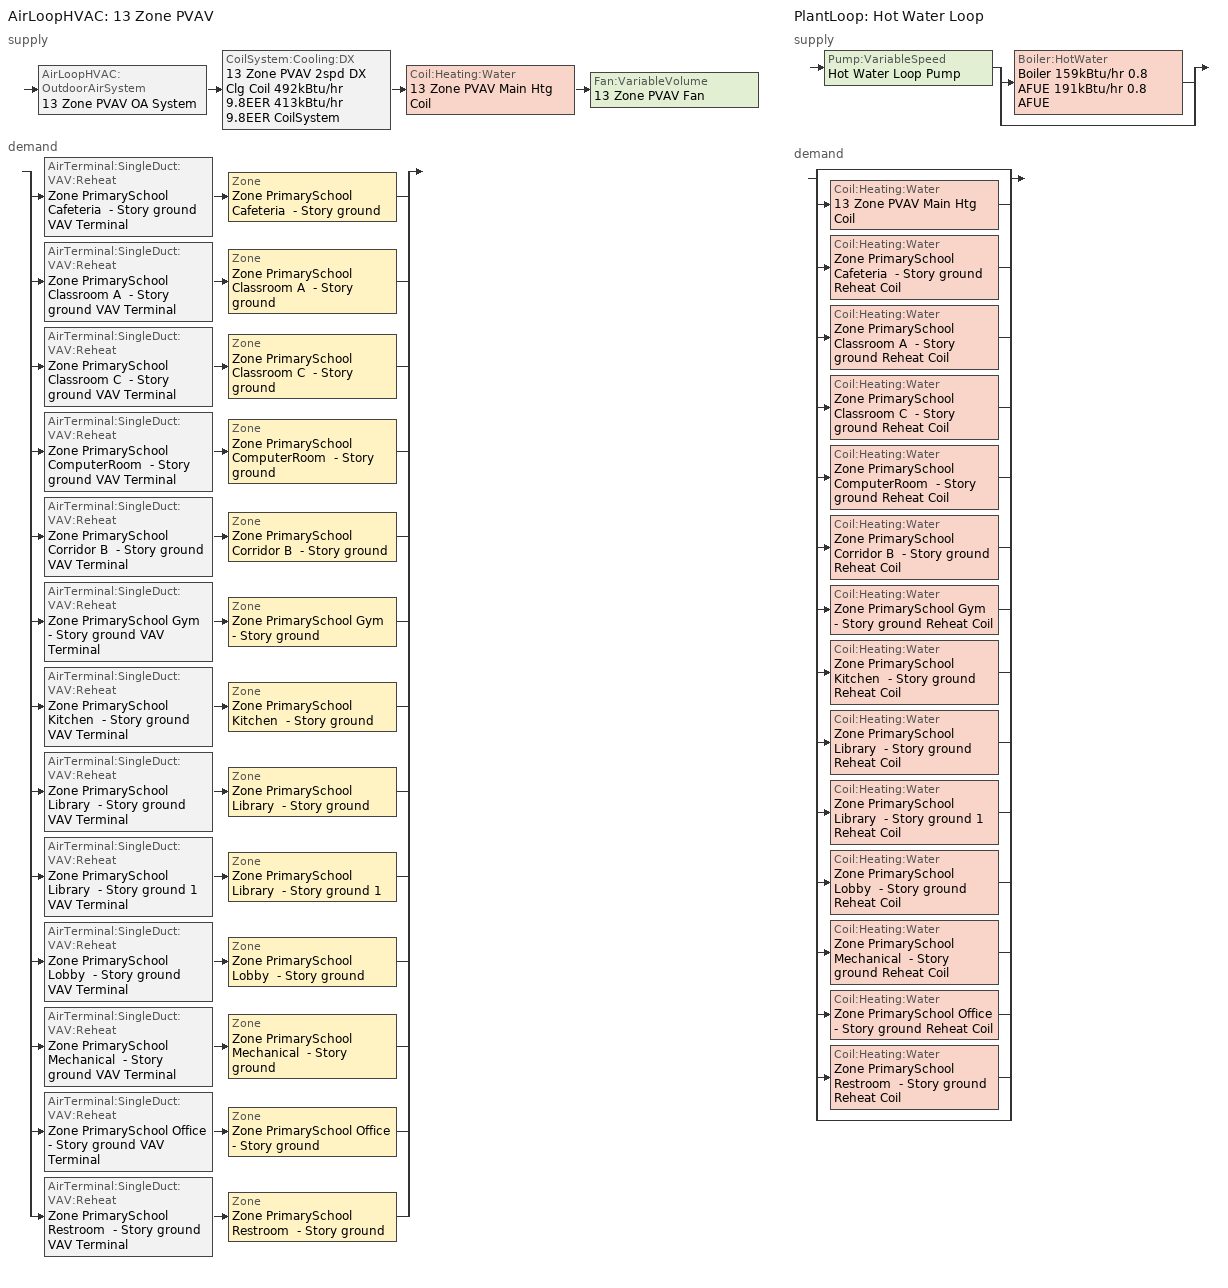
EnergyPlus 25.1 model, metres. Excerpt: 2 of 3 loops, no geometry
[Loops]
AirLoopHVAC '13 Zone PVAV'
 supply: AirLoopHVAC:OutdoorAirSystem '13 Zone PVAV OA System' > CoilSystem:Cooling:DX '13 Zone PVAV 2spd DX Clg Coil 492kBtu/hr 9.8EER 413kBtu/hr 9.8EER CoilSystem' > Coil:Heating:Water '13 Zone PVAV Main Htg Coil' > Fan:VariableVolume '13 Zone PVAV Fan'
 demand: split
  | AirTerminal:SingleDuct:VAV:Reheat 'Zone PrimarySchool Cafeteria  - Story ground VAV Terminal' > Zone 'Zone PrimarySchool Cafeteria  - Story ground'
  | AirTerminal:SingleDuct:VAV:Reheat 'Zone PrimarySchool Classroom A  - Story ground VAV Terminal' > Zone 'Zone PrimarySchool Classroom A  - Story ground'
  | AirTerminal:SingleDuct:VAV:Reheat 'Zone PrimarySchool Classroom C  - Story ground VAV Terminal' > Zone 'Zone PrimarySchool Classroom C  - Story ground'
  | AirTerminal:SingleDuct:VAV:Reheat 'Zone PrimarySchool ComputerRoom  - Story ground VAV Terminal' > Zone 'Zone PrimarySchool ComputerRoom  - Story ground'
  | AirTerminal:SingleDuct:VAV:Reheat 'Zone PrimarySchool Corridor B  - Story ground VAV Terminal' > Zone 'Zone PrimarySchool Corridor B  - Story ground'
  | AirTerminal:SingleDuct:VAV:Reheat 'Zone PrimarySchool Gym  - Story ground VAV Terminal' > Zone 'Zone PrimarySchool Gym  - Story ground'
  | AirTerminal:SingleDuct:VAV:Reheat 'Zone PrimarySchool Kitchen  - Story ground VAV Terminal' > Zone 'Zone PrimarySchool Kitchen  - Story ground'
  | AirTerminal:SingleDuct:VAV:Reheat 'Zone PrimarySchool Library  - Story ground VAV Terminal' > Zone 'Zone PrimarySchool Library  - Story ground'
  | AirTerminal:SingleDuct:VAV:Reheat 'Zone PrimarySchool Library  - Story ground 1 VAV Terminal' > Zone 'Zone PrimarySchool Library  - Story ground 1'
  | AirTerminal:SingleDuct:VAV:Reheat 'Zone PrimarySchool Lobby  - Story ground VAV Terminal' > Zone 'Zone PrimarySchool Lobby  - Story ground'
  | AirTerminal:SingleDuct:VAV:Reheat 'Zone PrimarySchool Mechanical  - Story ground VAV Terminal' > Zone 'Zone PrimarySchool Mechanical  - Story ground'
  | AirTerminal:SingleDuct:VAV:Reheat 'Zone PrimarySchool Office  - Story ground VAV Terminal' > Zone 'Zone PrimarySchool Office  - Story ground'
  | AirTerminal:SingleDuct:VAV:Reheat 'Zone PrimarySchool Restroom  - Story ground VAV Terminal' > Zone 'Zone PrimarySchool Restroom  - Story ground'
PlantLoop 'Hot Water Loop'
 supply: Pump:VariableSpeed 'Hot Water Loop Pump' > split
  | Boiler:HotWater 'Boiler 159kBtu/hr 0.8 AFUE 191kBtu/hr 0.8 AFUE'
  | bypass
 demand: split
  | bypass
  | Coil:Heating:Water '13 Zone PVAV Main Htg Coil'
  | Coil:Heating:Water 'Zone PrimarySchool Cafeteria  - Story ground Reheat Coil'
  | Coil:Heating:Water 'Zone PrimarySchool Classroom A  - Story ground Reheat Coil'
  | Coil:Heating:Water 'Zone PrimarySchool Classroom C  - Story ground Reheat Coil'
  | Coil:Heating:Water 'Zone PrimarySchool ComputerRoom  - Story ground Reheat Coil'
  | Coil:Heating:Water 'Zone PrimarySchool Corridor B  - Story ground Reheat Coil'
  | Coil:Heating:Water 'Zone PrimarySchool Gym  - Story ground Reheat Coil'
  | Coil:Heating:Water 'Zone PrimarySchool Kitchen  - Story ground Reheat Coil'
  | Coil:Heating:Water 'Zone PrimarySchool Library  - Story ground Reheat Coil'
  | Coil:Heating:Water 'Zone PrimarySchool Library  - Story ground 1 Reheat Coil'
  | Coil:Heating:Water 'Zone PrimarySchool Lobby  - Story ground Reheat Coil'
  | Coil:Heating:Water 'Zone PrimarySchool Mechanical  - Story ground Reheat Coil'
  | Coil:Heating:Water 'Zone PrimarySchool Office  - Story ground Reheat Coil'
  | Coil:Heating:Water 'Zone PrimarySchool Restroom  - Story ground Reheat Coil'
  | bypass
[AirLoopHVAC]
13 Zone PVAV: Design return air flow fraction of supply air flow=1; Design supply air flow rate=Autosize
[AirTerminal:SingleDuct:VAV:Reheat] Availability schedule=Always On Discrete; Convergence tolerance=0.001; Damper heating action=ReverseWithLimits; Fixed minimum air flow rate=0; Maximum air flow rate=Autosize; Maximum flow fraction during reheat=Autosize; Maximum flow per zone floor area during reheat=Autosize; Maximum hot water or steam flow rate=Autosize; Maximum reheat air temperature=50; Minimum hot water or steam flow rate=0; Zone minimum air flow input method=Constant
Name | Constant minimum air flow fraction | Reheat coil
Zone PrimarySchool Cafeteria  - Story ground VAV Terminal | 0.462639 | Zone PrimarySchool Cafeteria  - Story ground Reheat Coil
Zone PrimarySchool Classroom A  - Story ground VAV Terminal | 0.608906 | Zone PrimarySchool Classroom A  - Story ground Reheat Coil
Zone PrimarySchool Classroom C  - Story ground VAV Terminal | 0.650496 | Zone PrimarySchool Classroom C  - Story ground Reheat Coil
Zone PrimarySchool ComputerRoom  - Story ground VAV Terminal | 0.488932 | Zone PrimarySchool ComputerRoom  - Story ground Reheat Coil
Zone PrimarySchool Corridor B  - Story ground VAV Terminal | 0.3 | Zone PrimarySchool Corridor B  - Story ground Reheat Coil
Zone PrimarySchool Gym  - Story ground VAV Terminal | 0.3 | Zone PrimarySchool Gym  - Story ground Reheat Coil
Zone PrimarySchool Kitchen  - Story ground VAV Terminal | 0.970622 | Zone PrimarySchool Kitchen  - Story ground Reheat Coil
Zone PrimarySchool Library  - Story ground 1 VAV Terminal | 0.462354 | Zone PrimarySchool Library  - Story ground 1 Reheat Coil
Zone PrimarySchool Library  - Story ground VAV Terminal | 0.327381 | Zone PrimarySchool Library  - Story ground Reheat Coil
Zone PrimarySchool Lobby  - Story ground VAV Terminal | 0.3 | Zone PrimarySchool Lobby  - Story ground Reheat Coil
Zone PrimarySchool Mechanical  - Story ground VAV Terminal | 0.3 | Zone PrimarySchool Mechanical  - Story ground Reheat Coil
Zone PrimarySchool Office  - Story ground VAV Terminal | 0.3 | Zone PrimarySchool Office  - Story ground Reheat Coil
Zone PrimarySchool Restroom  - Story ground VAV Terminal | 0.3 | Zone PrimarySchool Restroom  - Story ground Reheat Coil
[Boiler:HotWater]
Boiler 159kBtu/hr 0.8 AFUE 191kBtu/hr 0.8 AFUE: Boiler flow mode=LeavingSetpointModulated; Design water flow rate=Autosize; Efficiency curve temperature evaluation variable=LeavingBoiler; End use subcategory=General; Fuel type=NaturalGas; Maximum part load ratio=1.2; Minimum part load ratio=0; Nominal capacity=Autosize; Nominal thermal efficiency=0.8; Normalized boiler efficiency curve=Boiler with No Minimum Turndown; Off cycle parasitic fuel load=0; On cycle parasitic electric load=0; Optimum part load ratio=1; Sizing factor=1; Water outlet upper temperature limit=95
[Coil:Cooling:DX:TwoSpeed]
13 Zone PVAV 2spd DX Clg Coil 492kBtu/hr 9.8EER 413kBtu/hr 9.8EER: Availability schedule=Always On Discrete; Basin heater capacity=0; Basin heater setpoint temperature=2; Condenser type=AirCooled; Energy input ratio function of flow fraction curve=CoilClgDXSnglEIRRatio_fCFMRatio; Energy input ratio function of temperature curve=CoilClgDXEIRRatio_fTwbToadbSI; High speed evaporative condenser air flow rate=Autosize; High speed evaporative condenser effectiveness=0.9; High speed evaporative condenser pump rated power consumption=Autosize; High speed gross rated cooling cop=3.40011; High speed gross rated total cooling capacity=Autosize; High speed rated air flow rate=Autosize; High speed rated evaporator fan power per volume flow rate 2017=773.3; High speed rated evaporator fan power per volume flow rate 2023=934.4; High speed rated sensible heat ratio=Autosize; Low speed energy input ratio function of temperature curve=CoilClgDXEIRRatio_fTwbToadbSI; Low speed evaporative condenser air flow rate=Autosize; Low speed evaporative condenser effectiveness=0.9; Low speed evaporative condenser pump rated power consumption=Autosize; Low speed gross rated cooling cop=3.40011; Low speed gross rated sensible heat ratio=0.69; Low speed gross rated total cooling capacity=Autosize; Low speed rated air flow rate=Autosize; Low speed rated evaporator fan power per volume flow rate 2017=773.3; Low speed rated evaporator fan power per volume flow rate 2023=934.4; Low speed total cooling capacity function of temperature curve=CoilClgDXQRatio_fTwbToadbSI; Minimum outdoor dry bulb temperature for compressor operation=-25; Part load fraction correlation curve=CoilClgDXEIRRatio_fQFrac; Total cooling capacity function of flow fraction curve=CoilClgDXSnglQRatio_fCFMRatio; Total cooling capacity function of temperature curve=CoilClgDXQRatio_fTwbToadbSI; Unit internal static air pressure=773.3
[Coil:Heating:Water] Availability schedule=Always On Discrete; Maximum water flow rate=Autosize; Performance input method=UFactorTimesAreaAndDesignWaterFlowRate; Rated capacity=Autosize; Rated inlet water temperature=82.2222; Rated outlet water temperature=71.1111; Rated ratio for air and water convection=0.5; U factor times area value=Autosize
Name | Rated inlet air temperature | Rated outlet air temperature
13 Zone PVAV Main Htg Coil | 7.22222 | 12.7778
Zone PrimarySchool Cafeteria  - Story ground Reheat Coil; Zone PrimarySchool Classroom A  - Story ground Reheat Coil; Zone PrimarySchool Classroom C  - Story ground Reheat Coil; Zone PrimarySchool ComputerRoom  - Story ground Reheat Coil; Zone PrimarySchool Corridor B  - Story ground Reheat Coil; Zone PrimarySchool Gym  - Story ground Reheat Coil; Zone PrimarySchool Kitchen  - Story ground Reheat Coil; Zone PrimarySchool Library  - Story ground 1 Reheat Coil; Zone PrimarySchool Library  - Story ground Reheat Coil; Zone PrimarySchool Lobby  - Story ground Reheat Coil; Zone PrimarySchool Mechanical  - Story ground Reheat Coil; Zone PrimarySchool Office  - Story ground Reheat Coil; Zone PrimarySchool Restroom  - Story ground Reheat Coil | 12.7778 | 50
[CoilSystem:Cooling:DX]
13 Zone PVAV 2spd DX Clg Coil 492kBtu/hr 9.8EER 413kBtu/hr 9.8EER CoilSystem: Availability schedule=Always On Discrete; Cooling coil=13 Zone PVAV 2spd DX Clg Coil 492kBtu/hr 9.8EER 413kBtu/hr 9.8EER
[Controller:MechanicalVentilation]
13 Zone PVAV Mechanical Ventilation Controller: Availability schedule=SchoolPrimary_HVAC_Sch; Demand controlled ventilation=Yes; System outdoor air method=ZoneSum; Zone or zonelist name 1=Zone PrimarySchool Cafeteria  - Story ground; Design specification outdoor air object name 1=PrimarySchool Cafeteria Ventilation to per-area; Zone or zonelist name 2=Zone PrimarySchool Classroom A  - Story ground; Design specification outdoor air object name 2=PrimarySchool Classroom Ventilation; Zone or zonelist name 3=Zone PrimarySchool Classroom C  - Story ground; Design specification outdoor air object name 3=PrimarySchool Classroom Ventilation; Zone or zonelist name 4=Zone PrimarySchool ComputerRoom  - Story ground; Design specification outdoor air object name 4=PrimarySchool ComputerRoom Ventilation to per-area; Zone or zonelist name 5=Zone PrimarySchool Corridor B  - Story ground; Design specification outdoor air object name 5=PrimarySchool Corridor Ventilation; Zone or zonelist name 6=Zone PrimarySchool Gym  - Story ground; Design specification outdoor air object name 6=PrimarySchool Gym Ventilation; Zone or zonelist name 7=Zone PrimarySchool Kitchen  - Story ground; Design specification outdoor air object name 7=PrimarySchool Kitchen Ventilation to per-area; Zone or zonelist name 8=Zone PrimarySchool Library  - Story ground; Design specification outdoor air object name 8=PrimarySchool Library Ventilation to per-area; Zone or zonelist name 9=Zone PrimarySchool Library  - Story ground 1; Design specification outdoor air object name 9=PrimarySchool Library Ventilation; Zone or zonelist name 10=Zone PrimarySchool Lobby  - Story ground; Design specification outdoor air object name 10=PrimarySchool Lobby Ventilation to per-area; Zone or zonelist name 11=Zone PrimarySchool Mechanical  - Story ground; Design specification outdoor air object name 11=PrimarySchool Mechanical Ventilation to per-area; Zone or zonelist name 12=Zone PrimarySchool Office  - Story ground; Design specification outdoor air object name 12=PrimarySchool Office Ventilation; Zone or zonelist name 13=Zone PrimarySchool Restroom  - Story ground; Design specification outdoor air object name 13=PrimarySchool Restroom Ventilation to per-area
[Controller:OutdoorAir]
13 Zone PVAV OA Controller: Control high indoor humidity based on outdoor humidity ratio=Yes; Economizer control action type=ModulateFlow; Economizer control type=NoEconomizer; Economizer maximum limit dry bulb temperature=28; Economizer maximum limit enthalpy=64000; Economizer operation staging=InterlockedWithMechanicalCooling; Heat recovery bypass control type=BypassWhenWithinEconomizerLimits; High humidity control=No; High humidity outdoor air flow ratio=1; Lockout type=LockoutWithCompressor; Maximum outdoor air flow rate=Autosize; Mechanical ventilation controller=13 Zone PVAV Mechanical Ventilation Controller; Minimum limit type=FixedMinimum; Minimum outdoor air flow rate=0; Minimum outdoor air schedule=SchoolPrimary_HVAC_Sch
[Controller:WaterCoil]
13 Zone PVAV Main Htg Coil Controller: Action=Normal; Actuator variable=Flow; Control variable=Temperature; Controller convergence tolerance=0.0001; Maximum actuated flow=Autosize; Minimum actuated flow=0
[DesignSpecification:OutdoorAir] Outdoor air flow air changes per hour=0; Outdoor air flow per zone=0; Outdoor air method=Sum
Name | Outdoor air flow per person | Outdoor air flow per zone floor area
PrimarySchool Cafeteria Ventilation to per-area; PrimarySchool Kitchen Ventilation to per-area | 0 | 0.0024384
PrimarySchool Classroom Ventilation; PrimarySchool Library Ventilation | 0.00471947 | 0.0006096
PrimarySchool ComputerRoom Ventilation to per-area; PrimarySchool Library Ventilation to per-area | 0 | 0.0026416
PrimarySchool Corridor Ventilation; PrimarySchool Lobby Ventilation to per-area; PrimarySchool Restroom Ventilation to per-area | 0 | 0.0003048
PrimarySchool Gym Ventilation | 0 | 0.001524
PrimarySchool Mechanical Ventilation to per-area | 0 | 0.0006096
PrimarySchool Office Ventilation | 0.00235974 | 0.0003048
[Fan:VariableVolume]
13 Zone PVAV Fan: Availability schedule=SchoolPrimary_HVAC_Sch; End use subcategory=General; Fan power coefficient 1=0.0013; Fan power coefficient 2=0.147; Fan power coefficient 3=0.9506; Fan power coefficient 4=-0.0998; Fan power coefficient 5=0; Fan power minimum air flow rate=0; Fan power minimum flow fraction=0.2; Fan power minimum flow rate input method=Fraction; Fan total efficiency=0.5915; Maximum flow rate=Autosize; Motor efficiency=0.91; Motor in airstream fraction=1; Pressure rise=1335.68
[Fan:ZoneExhaust] Availability schedule=SchoolPrimary_HVAC_Sch; Balanced exhaust fraction schedule=Always On Discrete; End use subcategory=Zone Exhaust Fans; Fan total efficiency=0.39126; Flow fraction schedule=SchoolPrimary_HVAC_Sch; Pressure rise=124.544; System availability manager coupling mode=Decoupled
Name | Maximum flow rate
Zone PrimarySchool Kitchen  - Story ground Exhaust Fan | 0.0806086
Zone PrimarySchool Restroom  - Story ground Exhaust Fan | 0.0379115
[PlantEquipmentList]
Hot Water Loop Heating Equipment List: Boiler 159kBtu/hr 0.8 AFUE 191kBtu/hr 0.8 AFUE, Boiler:HotWater
[PlantEquipmentOperation:HeatingLoad]
Hot Water Loop Heating Operation Scheme: Load range 1 lower limit=0; Load range 1 upper limit=1e+09; Range 1 equipment list=Hot Water Loop Heating Equipment List
[PlantEquipmentOperationSchemes]
Hot Water Loop Operation Schemes: Control scheme 1=Hot Water Loop Heating Operation Scheme; Control scheme 1 schedule=Always On Discrete
[PlantLoop]
Hot Water Loop: Common pipe simulation=None; Fluid type=Water; Load distribution scheme=Optimal; Maximum loop flow rate=Autosize; Maximum loop temperature=100; Minimum loop flow rate=0; Minimum loop temperature=10; Plant equipment operation scheme=Hot Water Loop Operation Schemes; Plant loop demand calculation scheme=SingleSetpoint; Plant loop volume=Autocalculate
[Pump:VariableSpeed]
Hot Water Loop Pump: Design electric power per unit flow rate=348701.1; Design maximum flow rate=Autosize; Design minimum flow rate=0; Design minimum flow rate fraction=0; Design power consumption=Autosize; Design power sizing method=PowerPerFlowPerPressure; Design pump head=179344; Design shaft power per unit flow rate per unit head=1.28205; End use subcategory=General; Fraction of motor inefficiencies to fluid stream=0; Motor efficiency=0.618812; Pump control type=Intermittent; Skin loss radiative fraction=0.5; Coefficient 1 of the part load performance curve=0; Coefficient 2 of the part load performance curve=3.2485; Coefficient 3 of the part load performance curve=-4.7443; Coefficient 4 of the part load performance curve=2.5294
[Refrigeration:CaseAndWalkInList]
Name | Case or walkin name 1
LT Refrigeration System Case and Walkin List | Walk-in Freezer
MT Refrigeration System Case and Walkin List | Walk-in Cooler
[Refrigeration:WalkIn] Availability schedule=Always On Discrete; Average refrigerant charge inventory=0; Insulated floor surface area=7.4; Insulated floor u value=0.203; Lighting schedule=Always On Discrete; Rated circulation fan power=0; Rated total heating power=0; Rated total lighting power=80.3; Temperature termination defrost fraction to ice=0.7; Zone name 1=Zone PrimarySchool Kitchen  - Story ground; Area of glass reach in doors facing zone 1=0; Area of stocking doors facing zone 1=3.3; Height of glass reach in doors facing zone 1=2.1; Height of stocking doors facing zone 1=2.1; Stocking door opening protection type facing zone 1=StripCurtain; Stocking door opening schedule name facing zone 1=Always Off Discrete; Total insulated surface area facing zone 1=43.1
Name | Defrost control type | Defrost drip down schedule | Defrost power | Defrost schedule | Defrost type | Operating temperature | Rated coil cooling capacity | Rated cooling coil fan power | Rated cooling source temperature | Glass reach in door u value facing zone 1 | Insulated surface u value facing zone 1 | Stocking door u value facing zone 1
Walk-in Cooler | TimeSchedule | Walk-in Cooler Defrost 1 | 0 | Walk-in Cooler Defrost | OffCycle | 1.7 | 2729.3 | 158.3 | -3.9 | 2.27 | 2.27 | 0.203
Walk-in Freezer | TemperatureTermination | Walk-in Freezer Defrost 1 | 2199.3 | Walk-in Freezer Defrost | Electric | -26.1 | 2783.9 | 222.72 | -31.7 | 1.136 | 0.177 | 0.177
[SetpointManager:MixedAir] Control variable=Temperature
Name | Setpoint node or nodelist
13 Zone PVAV 2spd DX Clg Coil Outlet Air Node OS Default SPM | 13 Zone PVAV 2spd DX Clg Coil Outlet Air Node
13 Zone PVAV Main Htg Coil Outlet Air Node OS Default SPM | 13 Zone PVAV Main Htg Coil Outlet Air Node
13 Zone PVAV Mixed Air Node OS Default SPM | 13 Zone PVAV Mixed Air Node
[SetpointManager:OutdoorAirReset]
Hot Water Loop HW Temp Reset: Control variable=Temperature; Outdoor high temperature=10; Outdoor low temperature=-6.66667; Setpoint at outdoor high temperature=65.5556; Setpoint at outdoor low temperature=82.2222; Setpoint node or nodelist=Hot Water Loop Supply Outlet Node
[SetpointManager:Warmest]
13 Zone PVAV SAT Warmest Reset: Control variable=Temperature; Hvac air loop=13 Zone PVAV; Maximum setpoint temperature=15.5556; Minimum setpoint temperature=12.7778; Setpoint node or nodelist=13 Zone PVAV Supply Outlet Node; Strategy=MaximumTemperature
[Sizing:Plant]
Hot Water Loop: Coincident sizing factor mode=None; Design loop exit temperature=82.2222; Loop design temperature difference=27.7778; Loop type=Heating; Sizing option=NonCoincident; Zone timesteps in averaging window=1
[Sizing:System]
13 Zone PVAV: 100 outdoor air in cooling=No; 100 outdoor air in heating=No; Central cooling capacity control method=OnOff; Central cooling design supply air humidity ratio=0.0085; Central cooling design supply air temperature=12.7778; Central heating design supply air humidity ratio=0.008; Central heating design supply air temperature=12.7778; Central heating maximum system air flow ratio=0.3; Cooling design capacity=Autosize; Cooling design capacity method=CoolingDesignCapacity; Cooling design capacity per floor area=234.7; Cooling fraction of autosized cooling supply air flow rate=1; Cooling supply air flow rate=0; Cooling supply air flow rate method=DesignDay; Cooling supply air flow rate per floor area=0.00996765; Cooling supply air flow rate per unit cooling capacity=3.94755e-05; Design outdoor air flow rate=0; Fraction of autosized cooling design capacity=1; Fraction of autosized heating design capacity=1; Heating design capacity=Autosize; Heating design capacity method=HeatingDesignCapacity; Heating design capacity per floor area=157; Heating fraction of autosized cooling supply air flow rate=1; Heating fraction of autosized heating supply air flow rate=1; Heating supply air flow rate=0; Heating supply air flow rate method=DesignDay; Heating supply air flow rate per floor area=0.00996765; Heating supply air flow rate per unit heating capacity=3.15882e-05; Occupant diversity=Autosize; Precool design humidity ratio=0.008; Precool design temperature=12.7778; Preheat design humidity ratio=0.008; Preheat design temperature=7.22222; System outdoor air method=ZoneSum; Type of load to size on=Sensible; Type of zone sum to use=Coincident; Zone maximum outdoor air fraction=1
[Sizing:Zone] Account for dedicated outdoor air system=No; Cooling design air flow rate=0; Cooling minimum air flow fraction=0; Cooling minimum air flow per zone floor area=0.000762; Heating design air flow method=DesignDay; Heating design air flow rate=0; Heating maximum air flow=0.141576; Heating maximum air flow fraction=1; Heating maximum air flow per zone floor area=0.002032; Type of space sum to use=Coincident; Zone cooling design supply air humidity ratio=0.0085; Zone cooling design supply air humidity ratio difference=0.005; Zone cooling design supply air temperature=12.7778; Zone cooling design supply air temperature difference=11.11; Zone cooling design supply air temperature input method=SupplyAirTemperature; Zone heating design supply air humidity ratio=0.008; Zone heating design supply air temperature=50; Zone heating design supply air temperature difference=11.11; Zone heating design supply air temperature input method=SupplyAirTemperature; Zone humidification design supply air humidity ratio difference=0.005; Zone latent cooling design supply air humidity ratio input method=HumidityRatioDifference; Zone latent heating design supply air humidity ratio input method=HumidityRatioDifference; Zone load sizing method=Sensible Load Only No Latent Load
Name | Cooling design air flow method | Cooling minimum air flow | Design specification outdoor air object
Zone PrimarySchool Cafeteria  - Story ground | DesignDay | 0 | PrimarySchool Cafeteria Ventilation to per-area
Zone PrimarySchool Lobby  - Story ground | DesignDay | 0 | PrimarySchool Lobby Ventilation to per-area
Zone PrimarySchool Mechanical  - Story ground | DesignDay | 0 | PrimarySchool Mechanical Ventilation to per-area
Zone PrimarySchool Office  - Story ground | DesignDay | 0 | PrimarySchool Office Ventilation
Zone PrimarySchool Restroom  - Story ground | DesignDayWithLimit | 0.0379115 | PrimarySchool Restroom Ventilation to per-area
Zone PrimarySchool Classroom A  - Story ground; Zone PrimarySchool Classroom C  - Story ground | DesignDay | 0 | PrimarySchool Classroom Ventilation
Zone PrimarySchool ComputerRoom  - Story ground | DesignDay | 0 | PrimarySchool ComputerRoom Ventilation to per-area
Zone PrimarySchool Corridor B  - Story ground | DesignDay | 0 | PrimarySchool Corridor Ventilation
Zone PrimarySchool Gym  - Story ground | DesignDay | 0 | PrimarySchool Gym Ventilation
Zone PrimarySchool Kitchen  - Story ground | DesignDayWithLimit | 0.0806086 | PrimarySchool Kitchen Ventilation to per-area
Zone PrimarySchool Library  - Story ground | DesignDay | 0 | PrimarySchool Library Ventilation to per-area
Zone PrimarySchool Library  - Story ground 1 | DesignDay | 0 | PrimarySchool Library Ventilation
[ThermostatSetpoint:DualSetpoint] Cooling setpoint temperature schedule=SchoolPrimary_Cool_Sch; Heating setpoint temperature schedule=SchoolPrimary_Heat_Sch
PrimarySchool Cafeteria - 179D 90.1-2007 Thermostat; PrimarySchool Classroom - 179D 90.1-2007 Thermostat; PrimarySchool Classroom - 179D 90.1-2007 Thermostat 1; PrimarySchool ComputerRoom - 179D 90.1-2007 Thermostat; PrimarySchool Corridor - 179D 90.1-2007 Thermostat; PrimarySchool Gym - 179D 90.1-2007 Thermostat; PrimarySchool Kitchen - 179D 90.1-2007 Thermostat; PrimarySchool Library - 179D 90.1-2007 Thermostat; PrimarySchool Library - 179D 90.1-2007 Thermostat 1; PrimarySchool Lobby - 179D 90.1-2007 Thermostat; PrimarySchool Mechanical - 179D 90.1-2007 Thermostat; PrimarySchool Office - 179D 90.1-2007 Thermostat; PrimarySchool Restroom - 179D 90.1-2007 Thermostat
[ZoneControl:Thermostat] Temperature difference between cutout and setpoint=0
Name | Zone or zonelist | Control 1 | Control type schedule
Zone PrimarySchool Cafeteria  - Story ground Thermostat | Zone PrimarySchool Cafeteria  - Story ground | PrimarySchool Cafeteria - 179D 90.1-2007 Thermostat | Zone PrimarySchool Cafeteria  - Story ground Thermostat Schedule
Zone PrimarySchool Classroom A  - Story ground Thermostat | Zone PrimarySchool Classroom A  - Story ground | PrimarySchool Classroom - 179D 90.1-2007 Thermostat | Zone PrimarySchool Classroom A  - Story ground Thermostat Schedule
Zone PrimarySchool Classroom C  - Story ground Thermostat | Zone PrimarySchool Classroom C  - Story ground | PrimarySchool Classroom - 179D 90.1-2007 Thermostat 1 | Zone PrimarySchool Classroom C  - Story ground Thermostat Schedule
Zone PrimarySchool ComputerRoom  - Story ground Thermostat | Zone PrimarySchool ComputerRoom  - Story ground | PrimarySchool ComputerRoom - 179D 90.1-2007 Thermostat | Zone PrimarySchool ComputerRoom  - Story ground Thermostat Schedule
Zone PrimarySchool Corridor B  - Story ground Thermostat | Zone PrimarySchool Corridor B  - Story ground | PrimarySchool Corridor - 179D 90.1-2007 Thermostat | Zone PrimarySchool Corridor B  - Story ground Thermostat Schedule
Zone PrimarySchool Gym  - Story ground Thermostat | Zone PrimarySchool Gym  - Story ground | PrimarySchool Gym - 179D 90.1-2007 Thermostat | Zone PrimarySchool Gym  - Story ground Thermostat Schedule
Zone PrimarySchool Kitchen  - Story ground Thermostat | Zone PrimarySchool Kitchen  - Story ground | PrimarySchool Kitchen - 179D 90.1-2007 Thermostat | Zone PrimarySchool Kitchen  - Story ground Thermostat Schedule
Zone PrimarySchool Library  - Story ground 1 Thermostat | Zone PrimarySchool Library  - Story ground 1 | PrimarySchool Library - 179D 90.1-2007 Thermostat 1 | Zone PrimarySchool Library  - Story ground 1 Thermostat Schedule
Zone PrimarySchool Library  - Story ground Thermostat | Zone PrimarySchool Library  - Story ground | PrimarySchool Library - 179D 90.1-2007 Thermostat | Zone PrimarySchool Library  - Story ground Thermostat Schedule
Zone PrimarySchool Lobby  - Story ground Thermostat | Zone PrimarySchool Lobby  - Story ground | PrimarySchool Lobby - 179D 90.1-2007 Thermostat | Zone PrimarySchool Lobby  - Story ground Thermostat Schedule
Zone PrimarySchool Mechanical  - Story ground Thermostat | Zone PrimarySchool Mechanical  - Story ground | PrimarySchool Mechanical - 179D 90.1-2007 Thermostat | Zone PrimarySchool Mechanical  - Story ground Thermostat Schedule
Zone PrimarySchool Office  - Story ground Thermostat | Zone PrimarySchool Office  - Story ground | PrimarySchool Office - 179D 90.1-2007 Thermostat | Zone PrimarySchool Office  - Story ground Thermostat Schedule
Zone PrimarySchool Restroom  - Story ground Thermostat | Zone PrimarySchool Restroom  - Story ground | PrimarySchool Restroom - 179D 90.1-2007 Thermostat | Zone PrimarySchool Restroom  - Story ground Thermostat Schedule
[Zone equipment]
Zone PrimarySchool Cafeteria  - Story ground: Zone PrimarySchool Cafeteria  - Story ground VAV Terminal
Zone PrimarySchool Classroom A  - Story ground: Zone PrimarySchool Classroom A  - Story ground VAV Terminal
Zone PrimarySchool Classroom C  - Story ground: Zone PrimarySchool Classroom C  - Story ground VAV Terminal
Zone PrimarySchool ComputerRoom  - Story ground: Zone PrimarySchool ComputerRoom  - Story ground VAV Terminal
Zone PrimarySchool Corridor B  - Story ground: Zone PrimarySchool Corridor B  - Story ground VAV Terminal
Zone PrimarySchool Gym  - Story ground: Zone PrimarySchool Gym  - Story ground VAV Terminal
Zone PrimarySchool Kitchen  - Story ground: Zone PrimarySchool Kitchen  - Story ground VAV Terminal, Zone PrimarySchool Kitchen  - Story ground Exhaust Fan
Zone PrimarySchool Library  - Story ground 1: Zone PrimarySchool Library  - Story ground 1 VAV Terminal
Zone PrimarySchool Library  - Story ground: Zone PrimarySchool Library  - Story ground VAV Terminal
Zone PrimarySchool Lobby  - Story ground: Zone PrimarySchool Lobby  - Story ground VAV Terminal
Zone PrimarySchool Mechanical  - Story ground: Zone PrimarySchool Mechanical  - Story ground VAV Terminal
Zone PrimarySchool Office  - Story ground: Zone PrimarySchool Office  - Story ground VAV Terminal
Zone PrimarySchool Restroom  - Story ground: Zone PrimarySchool Restroom  - Story ground VAV Terminal, Zone PrimarySchool Restroom  - Story ground Exhaust Fan
[Curve:Biquadratic] Maximum value of x=25; Maximum value of y=46.11; Minimum curve output=0.77; Minimum value of x=13.89; Minimum value of y=23.89
Name | Maximum curve output | Coefficient1 constant | Coefficient2 x | Coefficient3 x 2 | Coefficient4 y | Coefficient5 y 2 | Coefficient6 x y
CoilClgDXEIRRatio_fTwbToadbSI | 1.33 | 0.116709 | 0.028458 | -0.000411 | 0.021422 | 0.000162 | -0.00068
CoilClgDXQRatio_fTwbToadbSI | 1.29 | 0.86779 | 0.014245 | 0.000554 | -0.007569 | 3.2e-05 | -0.000191
[Curve:Cubic]
Name | Maximum value of x | Minimum value of x | Coefficient1 constant | Coefficient2 x | Coefficient3 x 2 | Coefficient4 x 3
Boiler with No Minimum Turndown | 1.3 | 0 | 0.7463 | 1.3196 | -2.2154 | 1.1674
CoilClgDXEIRRatio_fQFrac | 1 | 0.7 | 0 | 5.1091 | -8.5515 | 4.4744
[Curve:Quadratic]
Name | Maximum value of x | Minimum value of x | Coefficient1 constant | Coefficient2 x | Coefficient3 x 2
CoilClgDXSnglEIRRatio_fCFMRatio | 1 | 0 | 1.156 | -0.1816 | 0.0256
CoilClgDXSnglQRatio_fCFMRatio | 1.5 | 0.5 | 0.8 | 0.2 | 0
[Schedule:Compact]
Zone PrimarySchool Cafeteria  - Story ground Thermostat Schedule; Zone PrimarySchool Classroom A  - Story ground Thermostat Schedule; Zone PrimarySchool Classroom C  - Story ground Thermostat Schedule; Zone PrimarySchool ComputerRoom  - Story ground Thermostat Schedule; Zone PrimarySchool Corridor B  - Story ground Thermostat Schedule; Zone PrimarySchool Gym  - Story ground Thermostat Schedule; Zone PrimarySchool Kitchen  - Story ground Thermostat Schedule; Zone PrimarySchool Library  - Story ground 1 Thermostat Schedule; Zone PrimarySchool Library  - Story ground Thermostat Schedule; Zone PrimarySchool Lobby  - Story ground Thermostat Schedule; Zone PrimarySchool Mechanical  - Story ground Thermostat Schedule; Zone PrimarySchool Office  - Story ground Thermostat Schedule; Zone PrimarySchool Restroom  - Story ground Thermostat Schedule: Through: 12/31, For: AllDays, Until: 24:00, 4
[Schedule:Constant]
Name | Hourly value
Always Off Discrete | 0
Always On Discrete | 1
[Schedule:Day:Interval]
SchoolPrimary_Cool_Sch Default; SchoolPrimary_Cool_Sch Default|Wknd|WntrDsn|Hol Day; SchoolPrimary_Cool_Sch Winter Design Day: 24:00, 26.7, No
SchoolPrimary_Cool_Sch Summer Design Day: 24:00, 24, No
SchoolPrimary_Cool_Sch Wkdy Day: 08:00, 26.7, 21:00, 24, 24:00, 26.7, No
SchoolPrimary_HVAC_Sch Default: 24:00, 0, No
SchoolPrimary_HVAC_Sch Summer Design Day; SchoolPrimary_HVAC_Sch Winter Design Day; SchoolPrimary_HVAC_Sch Wkdy|SmrDsn|WntrDsn|Hol Day: 07:00, 0, 21:00, 1, 24:00, 0, No
SchoolPrimary_Heat_Sch Default; SchoolPrimary_Heat_Sch Default|Wknd|WntrDsn|Hol Day; SchoolPrimary_Heat_Sch Winter Design Day: 24:00, 15.6, No
SchoolPrimary_Heat_Sch Summer Design Day: 24:00, 21, No
SchoolPrimary_Heat_Sch Wkdy Day: 08:00, 15.6, 21:00, 21, 24:00, 15.6, No
Walk-in Cooler Defrost Default; Walk-in Cooler Defrost Default 1; Walk-in Freezer Defrost Default; Walk-in Freezer Defrost Default 1: 00:59, 1, 10:00, 0, 10:59, 1, 24:00, 0, No
[Schedule:Week:Daily]
SchoolPrimary_Cool_Sch Week Rule - Jan1-Jan3: SchoolPrimary_Cool_Sch Wkdy Day, SchoolPrimary_Cool_Sch Wkdy Day, SchoolPrimary_Cool_Sch Wkdy Day, SchoolPrimary_Cool_Sch Wkdy Day, SchoolPrimary_Cool_Sch Wkdy Day, SchoolPrimary_Cool_Sch Wkdy Day, SchoolPrimary_Cool_Sch Default|Wknd|WntrDsn|Hol Day, SchoolPrimary_Cool_Sch Default, SchoolPrimary_Cool_Sch Summer Design Day, SchoolPrimary_Cool_Sch Winter Design Day, SchoolPrimary_Cool_Sch Default, SchoolPrimary_Cool_Sch Default
SchoolPrimary_Cool_Sch Week Rule - Jan4-Dec31: SchoolPrimary_Cool_Sch Default|Wknd|WntrDsn|Hol Day, SchoolPrimary_Cool_Sch Wkdy Day, SchoolPrimary_Cool_Sch Wkdy Day, SchoolPrimary_Cool_Sch Wkdy Day, SchoolPrimary_Cool_Sch Wkdy Day, SchoolPrimary_Cool_Sch Wkdy Day, SchoolPrimary_Cool_Sch Default|Wknd|WntrDsn|Hol Day, SchoolPrimary_Cool_Sch Default, SchoolPrimary_Cool_Sch Summer Design Day, SchoolPrimary_Cool_Sch Winter Design Day, SchoolPrimary_Cool_Sch Default, SchoolPrimary_Cool_Sch Default
SchoolPrimary_HVAC_Sch Week Rule - Jan1-Jan3: SchoolPrimary_HVAC_Sch Wkdy|SmrDsn|WntrDsn|Hol Day, SchoolPrimary_HVAC_Sch Wkdy|SmrDsn|WntrDsn|Hol Day, SchoolPrimary_HVAC_Sch Wkdy|SmrDsn|WntrDsn|Hol Day, SchoolPrimary_HVAC_Sch Wkdy|SmrDsn|WntrDsn|Hol Day, SchoolPrimary_HVAC_Sch Wkdy|SmrDsn|WntrDsn|Hol Day, SchoolPrimary_HVAC_Sch Wkdy|SmrDsn|WntrDsn|Hol Day, SchoolPrimary_HVAC_Sch Default, SchoolPrimary_HVAC_Sch Default, SchoolPrimary_HVAC_Sch Summer Design Day, SchoolPrimary_HVAC_Sch Winter Design Day, SchoolPrimary_HVAC_Sch Default, SchoolPrimary_HVAC_Sch Default
SchoolPrimary_HVAC_Sch Week Rule - Jan4-Dec31: SchoolPrimary_HVAC_Sch Default, SchoolPrimary_HVAC_Sch Wkdy|SmrDsn|WntrDsn|Hol Day, SchoolPrimary_HVAC_Sch Wkdy|SmrDsn|WntrDsn|Hol Day, SchoolPrimary_HVAC_Sch Wkdy|SmrDsn|WntrDsn|Hol Day, SchoolPrimary_HVAC_Sch Wkdy|SmrDsn|WntrDsn|Hol Day, SchoolPrimary_HVAC_Sch Wkdy|SmrDsn|WntrDsn|Hol Day, SchoolPrimary_HVAC_Sch Default, SchoolPrimary_HVAC_Sch Default, SchoolPrimary_HVAC_Sch Summer Design Day, SchoolPrimary_HVAC_Sch Winter Design Day, SchoolPrimary_HVAC_Sch Default, SchoolPrimary_HVAC_Sch Default
SchoolPrimary_Heat_Sch Week Rule - Jan1-Jan3: SchoolPrimary_Heat_Sch Wkdy Day, SchoolPrimary_Heat_Sch Wkdy Day, SchoolPrimary_Heat_Sch Wkdy Day, SchoolPrimary_Heat_Sch Wkdy Day, SchoolPrimary_Heat_Sch Wkdy Day, SchoolPrimary_Heat_Sch Wkdy Day, SchoolPrimary_Heat_Sch Default|Wknd|WntrDsn|Hol Day, SchoolPrimary_Heat_Sch Default, SchoolPrimary_Heat_Sch Summer Design Day, SchoolPrimary_Heat_Sch Winter Design Day, SchoolPrimary_Heat_Sch Default, SchoolPrimary_Heat_Sch Default
SchoolPrimary_Heat_Sch Week Rule - Jan4-Dec31: SchoolPrimary_Heat_Sch Default|Wknd|WntrDsn|Hol Day, SchoolPrimary_Heat_Sch Wkdy Day, SchoolPrimary_Heat_Sch Wkdy Day, SchoolPrimary_Heat_Sch Wkdy Day, SchoolPrimary_Heat_Sch Wkdy Day, SchoolPrimary_Heat_Sch Wkdy Day, SchoolPrimary_Heat_Sch Default|Wknd|WntrDsn|Hol Day, SchoolPrimary_Heat_Sch Default, SchoolPrimary_Heat_Sch Summer Design Day, SchoolPrimary_Heat_Sch Winter Design Day, SchoolPrimary_Heat_Sch Default, SchoolPrimary_Heat_Sch Default
Walk-in Cooler Defrost 1 Week Rule - Jan1-Dec31: Walk-in Cooler Defrost Default 1, Walk-in Cooler Defrost Default 1, Walk-in Cooler Defrost Default 1, Walk-in Cooler Defrost Default 1, Walk-in Cooler Defrost Default 1, Walk-in Cooler Defrost Default 1, Walk-in Cooler Defrost Default 1, Walk-in Cooler Defrost Default 1, Walk-in Cooler Defrost Default 1, Walk-in Cooler Defrost Default 1, Walk-in Cooler Defrost Default 1, Walk-in Cooler Defrost Default 1
Walk-in Cooler Defrost Week Rule - Jan1-Dec31: Walk-in Cooler Defrost Default, Walk-in Cooler Defrost Default, Walk-in Cooler Defrost Default, Walk-in Cooler Defrost Default, Walk-in Cooler Defrost Default, Walk-in Cooler Defrost Default, Walk-in Cooler Defrost Default, Walk-in Cooler Defrost Default, Walk-in Cooler Defrost Default, Walk-in Cooler Defrost Default, Walk-in Cooler Defrost Default, Walk-in Cooler Defrost Default
Walk-in Freezer Defrost 1 Week Rule - Jan1-Dec31: Walk-in Freezer Defrost Default 1, Walk-in Freezer Defrost Default 1, Walk-in Freezer Defrost Default 1, Walk-in Freezer Defrost Default 1, Walk-in Freezer Defrost Default 1, Walk-in Freezer Defrost Default 1, Walk-in Freezer Defrost Default 1, Walk-in Freezer Defrost Default 1, Walk-in Freezer Defrost Default 1, Walk-in Freezer Defrost Default 1, Walk-in Freezer Defrost Default 1, Walk-in Freezer Defrost Default 1
Walk-in Freezer Defrost Week Rule - Jan1-Dec31: Walk-in Freezer Defrost Default, Walk-in Freezer Defrost Default, Walk-in Freezer Defrost Default, Walk-in Freezer Defrost Default, Walk-in Freezer Defrost Default, Walk-in Freezer Defrost Default, Walk-in Freezer Defrost Default, Walk-in Freezer Defrost Default, Walk-in Freezer Defrost Default, Walk-in Freezer Defrost Default, Walk-in Freezer Defrost Default, Walk-in Freezer Defrost Default
[Schedule:Year]
SchoolPrimary_Cool_Sch: SchoolPrimary_Cool_Sch Week Rule - Jan1-Jan3, 1, 1, 1, 3, SchoolPrimary_Cool_Sch Week Rule - Jan4-Dec31, 1, 4, 12, 31
SchoolPrimary_HVAC_Sch: SchoolPrimary_HVAC_Sch Week Rule - Jan1-Jan3, 1, 1, 1, 3, SchoolPrimary_HVAC_Sch Week Rule - Jan4-Dec31, 1, 4, 12, 31
SchoolPrimary_Heat_Sch: SchoolPrimary_Heat_Sch Week Rule - Jan1-Jan3, 1, 1, 1, 3, SchoolPrimary_Heat_Sch Week Rule - Jan4-Dec31, 1, 4, 12, 31
Walk-in Cooler Defrost: Walk-in Cooler Defrost Week Rule - Jan1-Dec31, 1, 1, 12, 31
Walk-in Cooler Defrost 1: Walk-in Cooler Defrost 1 Week Rule - Jan1-Dec31, 1, 1, 12, 31
Walk-in Freezer Defrost: Walk-in Freezer Defrost Week Rule - Jan1-Dec31, 1, 1, 12, 31
Walk-in Freezer Defrost 1: Walk-in Freezer Defrost 1 Week Rule - Jan1-Dec31, 1, 1, 12, 31
